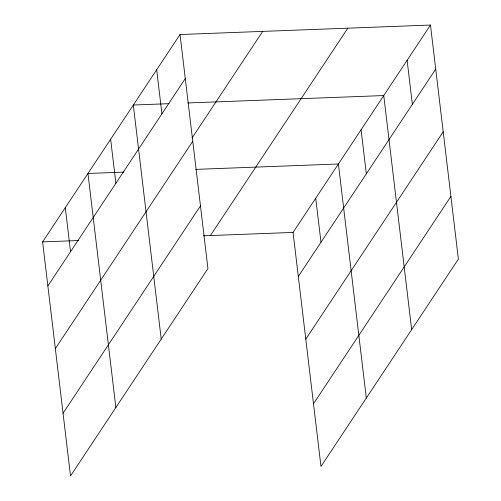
<?xml version="1.0" encoding="UTF-8"?>
<svg xmlns="http://www.w3.org/2000/svg" width="501" height="501" viewBox="0 0 501 501"><rect width="100%" height="100%" fill="white"/><g stroke="black" fill="none" stroke-linecap="round" stroke-linejoin="round"><path stroke-width="0.75" d="M180.028 34.519L207.94 268.574L70.528 475.95L42.616 241.895L180.028 34.519L430.472 25.05L458.384 259.105L320.972 466.481L293.06 232.426L430.472 25.05M47.871 285.933L185.282 78.563M192.002 138.057L262.674 31.394M55.348 348.64L192.76 141.263M63.051 413.244L200.463 205.873M210.414 235.551L347.826 28.175M298.308 276.464L435.726 69.094M305.785 339.171L443.203 131.794M313.494 403.775L450.906 196.405M169.175 103.669L133.31 105.028L161.222 339.083M187.888 102.962L383.753 95.559L411.665 329.614M123.828 172.106L87.963 173.459L115.875 407.52M195.609 169.388L338.407 163.99L366.319 398.051M42.616 241.895L78.482 240.536M203.381 235.814L293.06 232.426M407.113 60.302L412.367 104.346M361.077 129.772L366.331 173.816M315.73 198.208L320.984 242.246M156.669 69.771L161.923 113.815M110.64 139.24L115.888 183.285M65.293 207.677L70.541 251.715"/></g></svg>
